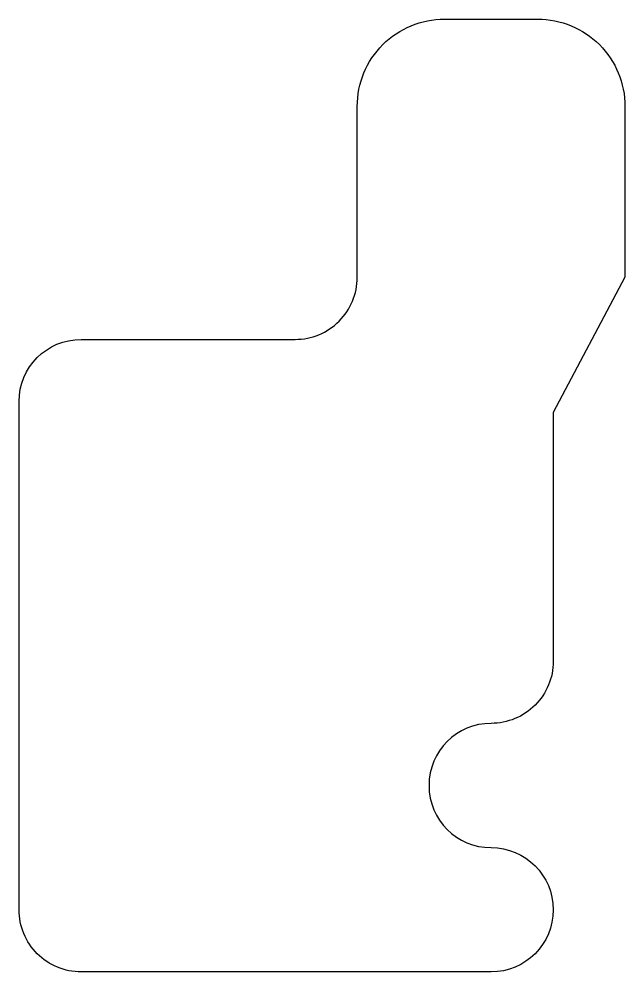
# Model space of a CAD drawing. Header units: millimetres. Extents: x -7.23 to -2.35, y -14.5 to -6.83.
import ezdxf

# ---------------------------------------------------------------- set-up
doc = ezdxf.new("R2010")
doc.units = ezdxf.units.MM
doc.layers.add('pixel_electrodes_large_lower_1_loft', color=4, linetype='Continuous')

msp = doc.modelspace()

# ---------------------------------------------------------------- linework, layer by layer
at = {"layer": 'pixel_electrodes_large_lower_1_loft'}
msp.add_lwpolyline([(-2.93, -10), (-2.93, -12, -0.414214), (-3.43, -12.5, 1), (-3.43, -13.5, -1), (-3.43, -14.5), (-6.73, -14.5, -0.414214), (-7.23, -14), (-7.23, -9.9111, -0.414213), (-6.73, -9.4111), (-5.0073, -9.4111, 0.414214), (-4.5073, -8.9111), (-4.5073, -7.5361, -0.414214), (-3.805, -6.8338), (-3.055, -6.8338, -0.414214), (-2.3526, -7.5361), (-2.3526, -8.9111)], format="xyb", close=True, dxfattribs=at)

doc.saveas('drawing.dxf')
